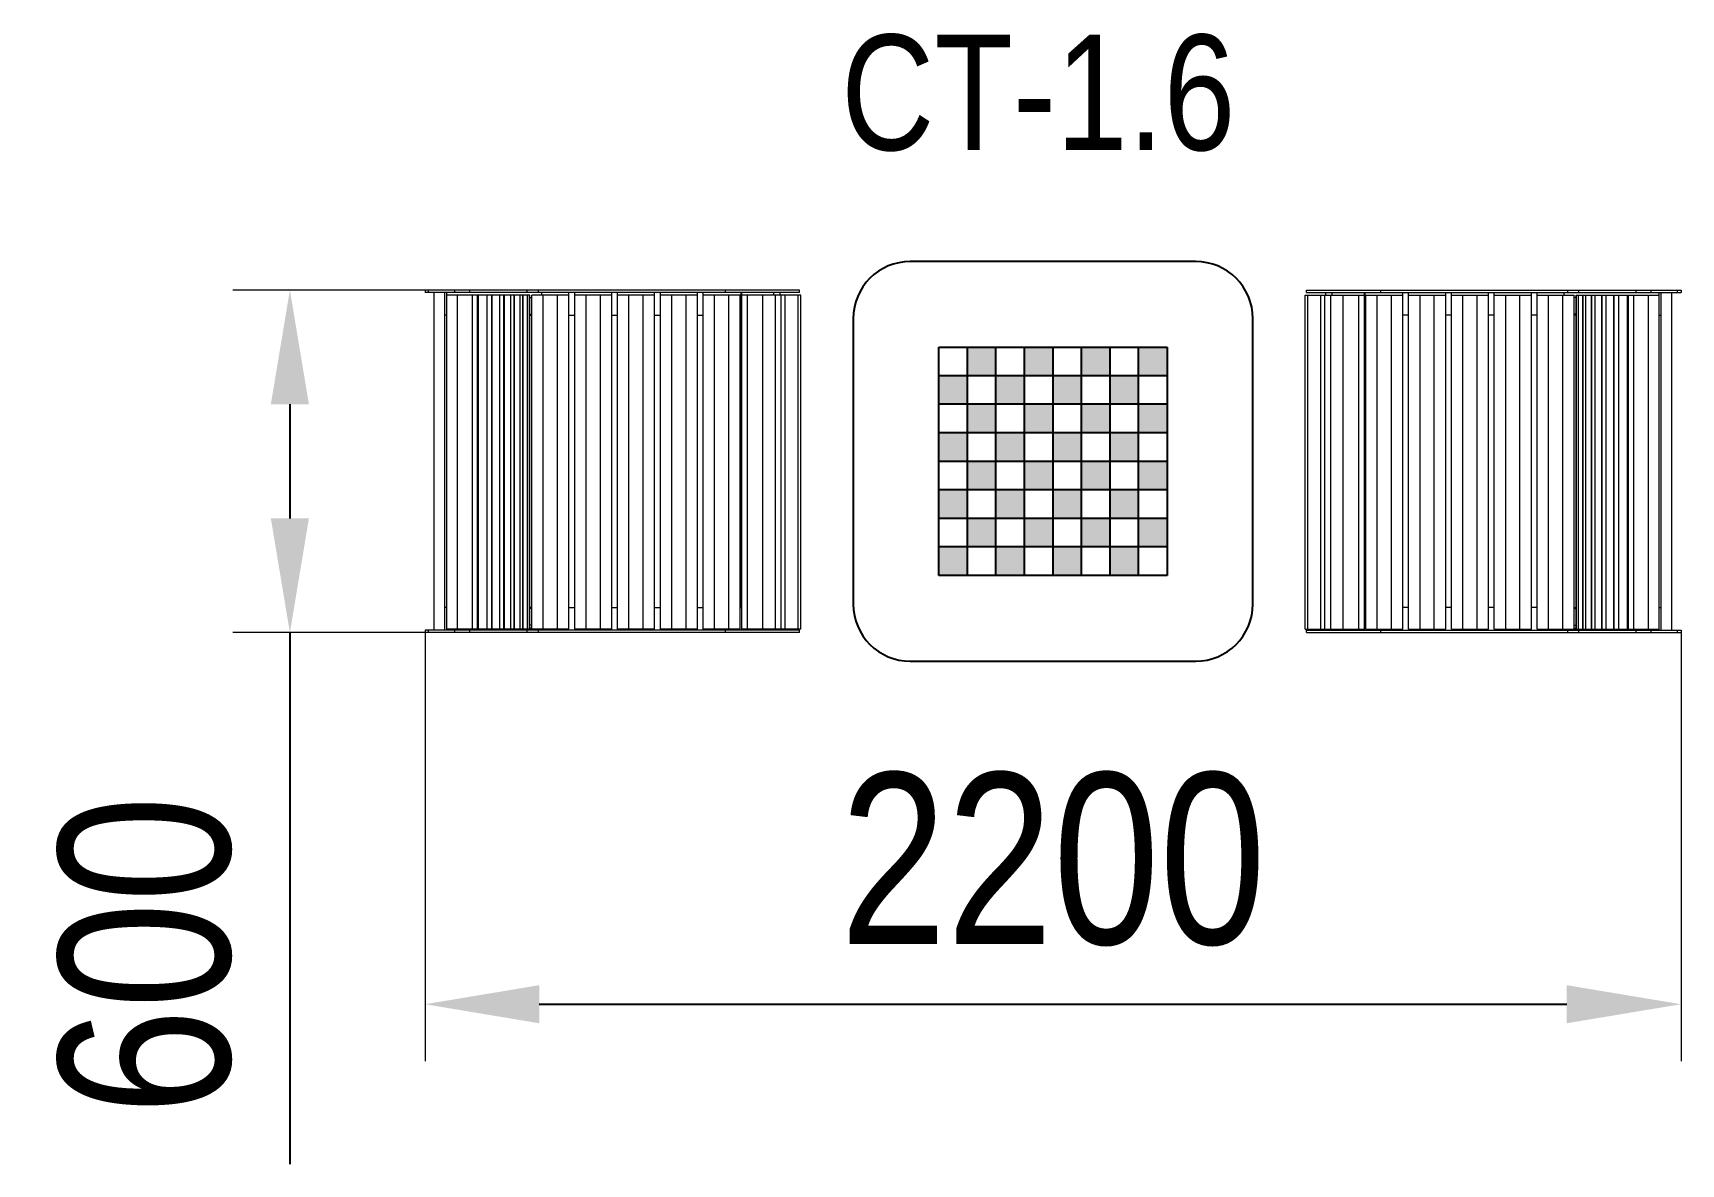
# Model space of a CAD drawing. Header units: millimetres. Extents: x -1710 to 1177, y -1207 to 774.
import ezdxf

# ---------------------------------------------------------------- set-up
doc = ezdxf.new("R2010")
doc.units = ezdxf.units.MM
for name, color, linetype in [('DIKOM_АРТИКУЛ', 7, 'Continuous'), ('DIKOM_ОБЪЕКТ', 7, 'Continuous'), ('DIKOM_РАЗМЕР_ОБЪЕКТА', 7, 'Continuous')]:
    doc.layers.add(name, color=color, linetype=linetype)
doc.styles.add('style1', font='arial.ttf', dxfattribs={"width": 0.8})
doc.dimstyles.new('1-50', dxfattribs={"dimtxt": 300, "dimasz": 200, "dimexe": 100, "dimexo": 0, "dimgap": 100, "dimtad": 1, "dimdec": 0, "dimtxsty": 'style1', "dimcen": 0, "dimclrd": 7, "dimclre": 7, "dimadec": 1, "dimazin": 2, "dimtfac": 1, "dimtdec": 0, "dimtmove": 0, "dimatfit": 3, "dimfxl": 0, "dimlwd": 25, "dimlwe": 18, "dimarcsym": 0})

# ---------------------------------------------------------------- blocks, each defined once
blk = doc.blocks.new('A$C1B446148')
at = {"color": 7, "linetype": 'Continuous', "lineweight": 15}
for p, q in [((4, 658.4), (0, 658.4)), ((0, 652.3), (0, 658.4)), ((0, 652.3), (4, 652.3)), ((0, 606.2), (0, 652.3)), ((4, 652.3), (4, 658.4)), ((4, 606.2), (4, 652.3)), ((4, 623.8), (4, 642.2)), ((4, 642.2), (596, 642.2)), ((600, 658.4), (596, 658.4)), ((596, 652.3), (596, 658.4)), ((596, 652.3), (600, 652.3)), ((596, 606.2), (596, 652.3)), ((596, 623.8), (596, 642.2)), ((600, 652.3), (600, 658.4)), ((600, 606.2), (600, 652.3)), ((0, 606.2), (4, 606.2)), ((0, 580), (0, 606.2)), ((4, 623.8), (44, 623.8)), ((4, 620.1), (4, 623.8)), ((4, 623.8), (596, 623.8)), ((4, 620.1), (6, 620.1)), ((4, 580), (4, 606.2)), ((6, 620.2), (596, 620.2)), ((6, 601.7), (6, 620.2)), ((44, 620.2), (44, 623.8)), ((556, 623.8), (596, 623.8)), ((556, 620.2), (556, 623.8)), ((591, 601.7), (591, 620.2)), ((591, 620.1), (596, 620.1)), ((596, 620.1), (596, 623.8)), ((596, 606.2), (600, 606.2)), ((596, 580), (596, 606.2)), ((600, 580), (600, 606.2)), ((0, 580), (4, 580)), ((0, 479.7), (0, 580)), ((4, 479.7), (4, 580)), ((6, 601.7), (591, 601.7)), ((6, 575.6), (6, 601.7)), ((591, 575.6), (591, 601.7)), ((596, 580), (600, 580)), ((596, 479.7), (596, 580)), ((600, 479.7), (600, 580)), ((6, 575.6), (591, 575.6)), ((6, 566.3), (6, 575.6)), ((6, 566.3), (591, 566.3)), ((6, 564.8), (6, 566.3)), ((6, 564.8), (591, 564.8)), ((6, 549.7), (6, 564.8)), ((6, 549.7), (591, 549.7)), ((6, 541.6), (6, 549.7)), ((591, 566.3), (591, 575.6)), ((591, 564.8), (591, 566.3)), ((591, 549.7), (591, 564.8)), ((591, 541.6), (591, 549.7)), ((6, 541.6), (591, 541.6)), ((6, 540.6), (6, 541.6)), ((6, 540.6), (591, 540.6)), ((6, 527.3), (6, 540.6)), ((6, 527.3), (591, 527.3)), ((6, 520.3), (6, 527.3)), ((6, 520.3), (591, 520.3)), ((6, 519.5), (6, 520.3)), ((591, 540.6), (591, 541.6)), ((591, 527.3), (591, 540.6)), ((591, 520.3), (591, 527.3)), ((591, 519.5), (591, 520.3)), ((4, 513.3), (6, 513.3)), ((6, 519.5), (591, 519.5)), ((6, 508.2), (6, 519.5)), ((6, 508.2), (591, 508.2)), ((6, 502.1), (6, 508.2)), ((6, 502.1), (591, 502.1)), ((6, 501.5), (6, 502.1)), ((6, 501.5), (591, 501.5)), ((6, 491.9), (6, 501.5)), ((6, 491.9), (591, 491.9)), ((6, 487.1), (6, 491.9)), ((591, 508.2), (591, 519.5)), ((591, 502.1), (591, 508.2)), ((591, 501.5), (591, 502.1)), ((591, 491.9), (591, 501.5)), ((591, 487.1), (591, 491.9)), ((0, 479.7), (4, 479.7)), ((0, 459.9), (0, 479.7)), ((4, 459.9), (4, 479.7)), ((6, 487.1), (591, 487.1)), ((6, 486.7), (6, 487.1)), ((6, 486.7), (591, 486.7)), ((6, 479), (6, 486.7)), ((6, 479), (591, 479)), ((6, 475.3), (6, 479)), ((6, 475.3), (591, 475.3)), ((6, 475), (6, 475.3)), ((6, 475), (591, 475)), ((6, 471.3), (591, 471.3)), ((6, 451.3), (6, 471.3)), ((6.3, 471.3), (6.3, 475)), ((8, 471.3), (8, 475)), ((13, 471.3), (13, 475)), ((42.3, 471.3), (42.3, 475)), ((44, 471.3), (44, 475)), ((556, 475), (556, 471.3)), ((557.7, 475), (557.7, 471.3)), ((587, 475), (587, 471.3)), ((591, 486.7), (591, 487.1)), ((591, 479), (591, 486.7)), ((591, 475.3), (591, 479)), ((591, 475), (591, 475.3)), ((591, 451.3), (591, 471.3)), ((596, 479.7), (600, 479.7)), ((596, 459.9), (596, 479.7)), ((600, 459.9), (600, 479.7)), ((0, 459.9), (4, 459.9)), ((0, 132.4), (0, 459.9)), ((4, 132.4), (4, 459.9)), ((4, 453.8), (6, 453.8)), ((6, 451.3), (591, 451.3)), ((6, 426.3), (6, 451.3)), ((591, 453.8), (596, 453.8)), ((591, 426.3), (591, 451.3)), ((596, 459.9), (600, 459.9)), ((596, 132.4), (596, 459.9)), ((600, 132.4), (600, 459.9)), ((6, 426.3), (591, 426.3)), ((6, 406.3), (6, 426.3)), ((6, 406.3), (596, 406.3)), ((44, 406.3), (44, 396.3)), ((556, 406.3), (556, 396.3)), ((591, 406.3), (591, 426.3)), ((6, 396.3), (596, 396.3)), ((6, 376.3), (6, 396.3)), ((6, 376.3), (591, 376.3)), ((6, 351.3), (6, 376.3)), ((591, 376.3), (591, 396.3)), ((591, 351.3), (591, 376.3)), ((6, 351.3), (591, 351.3)), ((6, 331.3), (6, 351.3)), ((591, 331.3), (591, 351.3)), ((6, 331.3), (596, 331.3)), ((6, 321.3), (596, 321.3)), ((6, 301.3), (6, 321.3)), ((44, 331.3), (44, 321.3)), ((556, 331.3), (556, 321.3)), ((591, 301.3), (591, 321.3)), ((6, 301.3), (591, 301.3)), ((6, 276.3), (6, 301.3)), ((591, 276.3), (591, 301.3)), ((6, 276.3), (591, 276.3)), ((6, 256.3), (6, 276.3)), ((591, 256.3), (591, 276.3)), ((6, 256.3), (596, 256.3)), ((6, 246.3), (596, 246.3)), ((6, 226.3), (6, 246.3)), ((44, 256.3), (44, 246.3)), ((556, 256.3), (556, 246.3)), ((591, 226.3), (591, 246.3)), ((6, 226.3), (591, 226.3)), ((6, 201.3), (6, 226.3)), ((591, 201.3), (591, 226.3)), ((6, 201.3), (591, 201.3)), ((6, 181.3), (6, 201.3)), ((6, 181.3), (596, 181.3)), ((44, 181.3), (44, 171.3)), ((556, 181.3), (556, 171.3)), ((591, 181.3), (591, 201.3)), ((6, 171.3), (596, 171.3)), ((6, 151.3), (6, 171.3)), ((6, 151.3), (591, 151.3)), ((6, 126.3), (6, 151.3)), ((591, 151.3), (591, 171.3)), ((591, 126.3), (591, 151.3)), ((0, 132.4), (4, 132.4)), ((0, 2.4), (0, 132.4)), ((4, 2.4), (4, 132.4)), ((6, 126.3), (591, 126.3)), ((6, 106.3), (6, 126.3)), ((591, 106.3), (591, 126.3)), ((596, 132.4), (600, 132.4)), ((596, 2.4), (596, 132.4)), ((600, 2.4), (600, 132.4)), ((4, 103.8), (44, 103.8)), ((6, 106.3), (591, 106.3)), ((6, 103.8), (596, 103.8)), ((6, 93.8), (6, 103.8)), ((6, 93.8), (591, 93.8)), ((6, 66.5), (6, 93.8)), ((44, 106.3), (44, 103.8)), ((44, 104.9), (596, 104.9)), ((44, 103.8), (44, 103.8)), ((556, 106.3), (556, 103.8)), ((556, 103.8), (596, 103.8)), ((556, 103.8), (556, 103.8)), ((591, 93.8), (591, 103.8)), ((591, 66.5), (591, 93.8)), ((6, 66.5), (591, 66.5)), ((6, 44.8), (6, 66.5)), ((591, 44.8), (591, 66.5)), ((4, 47.5), (6, 47.5)), ((4, 36.2), (6, 36.2)), ((6, 44.8), (591, 44.8)), ((6, 34.8), (6, 44.8)), ((6, 34.8), (591, 34.8)), ((6, 27.8), (6, 34.8)), ((591, 47.5), (596, 47.5)), ((591, 34.8), (591, 44.8)), ((591, 36.2), (596, 36.2)), ((591, 27.8), (591, 34.8)), ((0, 2.4), (4, 2.4)), ((6, 27.8), (591, 27.8)), ((6, 4.6), (6, 27.8)), ((6, 4.6), (591, 4.6)), ((6, 0.3), (6, 4.6)), ((6, 0.3), (591, 0.3)), ((6, 0), (6, 0.3)), ((591, 4.6), (591, 27.8)), ((591, 0.3), (591, 4.6)), ((591, 0), (591, 0.3)), ((596, 2.4), (600, 2.4)), ((6, 0), (591, 0))]:
    blk.add_line(p, q, dxfattribs=at)
blk = doc.blocks.new('A$C03027943')
h = blk.add_hatch(color=256)
h.paths.add_polyline_path([(50, 350), (50, 400), (0, 400), (0, 350)])
h.paths.add_polyline_path([(50, 300), (100, 300), (100, 350), (50, 350)])
h.paths.add_polyline_path([(150, 250), (150, 300), (100, 300), (100, 250)])
h.paths.add_polyline_path([(150, 250), (150, 200), (200, 200), (200, 250)])
h.paths.add_polyline_path([(200, 200), (200, 150), (250, 150), (250, 200)])
h.paths.add_polyline_path([(300, 150), (250, 150), (250, 100), (300, 100)])
h.paths.add_polyline_path([(300, 50), (350, 50), (350, 100), (300, 100)])
h.paths.add_polyline_path([(350, 50), (350, 0), (400, 0), (400, 50)])
h.paths.add_polyline_path([(400, 150), (350, 150), (350, 100), (400, 100)])
h.paths.add_polyline_path([(350, 200), (300, 200), (300, 150), (350, 150)])
h.paths.add_polyline_path([(300, 250), (250, 250), (250, 200), (300, 200)])
h.paths.add_polyline_path([(250, 300), (200, 300), (200, 250), (250, 250)])
h.paths.add_polyline_path([(200, 350), (150, 350), (150, 300), (200, 300)])
h.paths.add_polyline_path([(100, 350), (150, 350), (150, 400), (100, 400)])
h.paths.add_polyline_path([(200, 350), (250, 350), (250, 400), (200, 400)])
h.paths.add_polyline_path([(250, 300), (300, 300), (300, 350), (250, 350)])
h.paths.add_polyline_path([(300, 250), (350, 250), (350, 300), (300, 300)])
h.paths.add_polyline_path([(350, 250), (350, 200), (400, 200), (400, 250)])
h.paths.add_polyline_path([(400, 300), (400, 350), (350, 350), (350, 300)])
h.paths.add_polyline_path([(350, 350), (350, 400), (300, 400), (300, 350)])
h.paths.add_polyline_path([(50, 300), (0, 300), (0, 250), (50, 250)])
h.paths.add_polyline_path([(100, 250), (50, 250), (50, 200), (100, 200)])
h.paths.add_polyline_path([(100, 200), (100, 150), (150, 150), (150, 200)])
h.paths.add_polyline_path([(150, 100), (200, 100), (200, 150), (150, 150)])
h.paths.add_polyline_path([(200, 50), (250, 50), (250, 100), (200, 100)])
h.paths.add_polyline_path([(250, 50), (250, 0), (300, 0), (300, 50)])
h.paths.add_polyline_path([(200, 50), (150, 50), (150, 0), (200, 0)])
h.paths.add_polyline_path([(100, 100), (100, 50), (150, 50), (150, 100)])
h.paths.add_polyline_path([(100, 150), (50, 150), (50, 100), (100, 100)])
h.paths.add_polyline_path([(50, 200), (0, 200), (0, 150), (50, 150)])
h.paths.add_polyline_path([(50, 100), (0, 100), (0, 50), (50, 50)])
h.paths.add_polyline_path([(50, 50), (50, 0), (100, 0), (100, 50)])
for p, q in [((0, 400), (400, 400)), ((0, 0), (0, 400)), ((50, 0), (50, 400)), ((100, 0), (100, 400)), ((150, 0), (150, 400)), ((200, 0), (200, 400)), ((250, 0), (250, 400)), ((300, 0), (300, 400)), ((350, 0), (350, 400)), ((400, 400), (400, 0)), ((0, 350), (400, 350)), ((0, 300), (400, 300)), ((0, 250), (400, 250)), ((0, 200), (400, 200)), ((0, 150), (400, 150)), ((0, 100), (400, 100)), ((0, 50), (400, 50)), ((400, 0), (0, 0))]:
    blk.add_line(p, q)
blk = doc.blocks.new('*D127')
at = {"layer": 'Defpoints', "color": 0, "transparency": 16777216}
for p in [(-1023.2, -276.2), (1176.8, -276.2), (1176.8, -927.1)]:
    blk.add_point(p, dxfattribs=at)
at = {"layer": 'DIKOM_РАЗМЕР_ОБЪЕКТА', "color": 7, "lineweight": 18, "transparency": 16777216}
for p, q in [((-1023.2, -276.2), (-1023.2, -1027.1)), ((1176.8, -276.2), (1176.8, -1027.1))]:
    blk.add_line(p, q, dxfattribs=at)
at = {"layer": 'DIKOM_РАЗМЕР_ОБЪЕКТА', "color": 7, "lineweight": 25, "transparency": 16777216}
blk.add_line((-823.2, -927.1), (976.8, -927.1), dxfattribs=at)
at = {"layer": 'DIKOM_РАЗМЕР_ОБЪЕКТА', "color": 7, "transparency": 16777216}
for points in [[(-823.2, -893.7), (-823.2, -960.4), (-1023.2, -927.1)], [(976.8, -893.7), (976.8, -960.4), (1176.8, -927.1)]]:
    blk.add_solid(points, dxfattribs=at)
at = {"layer": 'DIKOM_РАЗМЕР_ОБЪЕКТА', "color": 0, "transparency": 16777216, "insert": (76.8, -673.9), "char_height": 300, "attachment_point": 5, "style": 'style1'}
blk.add_mtext('2200', dxfattribs=at)
blk = doc.blocks.new('*D128')
at = {"layer": 'Defpoints', "color": 0, "transparency": 16777216}
for p in [(-1259.9, 323.8), (-1017, 323.8), (-1023.2, -276.2)]:
    blk.add_point(p, dxfattribs=at)
at = {"layer": 'DIKOM_РАЗМЕР_ОБЪЕКТА', "color": 7, "lineweight": 18, "transparency": 16777216}
for p, q in [((-1017, 323.8), (-1359.9, 323.8)), ((-1023.2, -276.2), (-1359.9, -276.2))]:
    blk.add_line(p, q, dxfattribs=at)
at = {"layer": 'DIKOM_РАЗМЕР_ОБЪЕКТА', "color": 7, "lineweight": 25, "transparency": 16777216}
for p, q in [((-1259.9, 123.8), (-1259.9, -76.2)), ((-1259.9, -276.2), (-1259.9, -1207))]:
    blk.add_line(p, q, dxfattribs=at)
at = {"layer": 'DIKOM_РАЗМЕР_ОБЪЕКТА', "color": 7, "transparency": 16777216}
for points in [[(-1293.2, 123.8), (-1226.5, 123.8), (-1259.9, 323.8)], [(-1293.2, -76.2), (-1226.5, -76.2), (-1259.9, -276.2)]]:
    blk.add_solid(points, dxfattribs=at)
at = {"layer": 'DIKOM_РАЗМЕР_ОБЪЕКТА', "color": 0, "transparency": 16777216, "insert": (-1513, -841.6), "char_height": 300, "attachment_point": 5, "rotation": 90, "style": 'style1'}
blk.add_mtext('600', dxfattribs=at)

msp = doc.modelspace()

# ---------------------------------------------------------------- linework, layer by layer
at = {"layer": 'DIKOM_ОБЪЕКТ'}
for p, q in [((326.8, 373.8), (-173.2, 373.8)), ((-273.2, 273.8), (-273.2, -226.2)), ((426.8, -226.2), (426.8, 273.8)), ((-173.2, -326.2), (326.8, -326.2))]:
    msp.add_line(p, q, dxfattribs=at)
for centre, start, end in [((-173.2, 273.8), 90, 180), ((326.8, 273.8), 0, 90), ((-173.2, -226.2), 180, 270), ((326.8, -226.2), 270, 0)]:
    msp.add_arc(centre, 100, start, end, dxfattribs=at)

# ---------------------------------------------------------------- block references
at = {"layer": 'DIKOM_ОБЪЕКТ', "rotation": 90}
for name, p in [('A$C1B446148', (-364.7, -276.2)), ('A$C03027943', (276.8, -176.2))]:
    msp.add_blockref(name, p, dxfattribs=at)
at = {"layer": 'DIKOM_ОБЪЕКТ', "xscale": -1, "rotation": 270}
msp.add_blockref('A$C1B446148', (518.4, -276.2), dxfattribs=at)

# ---------------------------------------------------------------- texts
at = {"layer": 'DIKOM_АРТИКУЛ', "insert": (-294.3, 771.1), "char_height": 202.19, "width": 2732.336, "attachment_point": 1, "style": 'style1'}
msp.add_mtext('СТ-1.6', dxfattribs=at)

# ---------------------------------------------------------------- dimensions: what is measured, and where the dimension line sits
at = {"layer": 'DIKOM_РАЗМЕР_ОБЪЕКТА'}
dim = msp.add_linear_dim(base=(-1259.9, 323.8), p1=(-1023.2, -276.2), p2=(-1017, 323.8), angle=90, dimstyle='1-50', dxfattribs=at)
dim.commit()
dim.dimension.update_dxf_attribs({"geometry": '*D128', "text_midpoint": (-1259.9, -841.6), "dimtype": 160})
dim = msp.add_linear_dim(base=(1176.8, -927.1), p1=(-1023.2, -276.2), p2=(1176.8, -276.2), dimstyle='1-50', dxfattribs=at)
dim.commit()
dim.dimension.update_dxf_attribs({"geometry": '*D127', "text_midpoint": (76.8, -673.9)})

doc.saveas('drawing.dxf')
